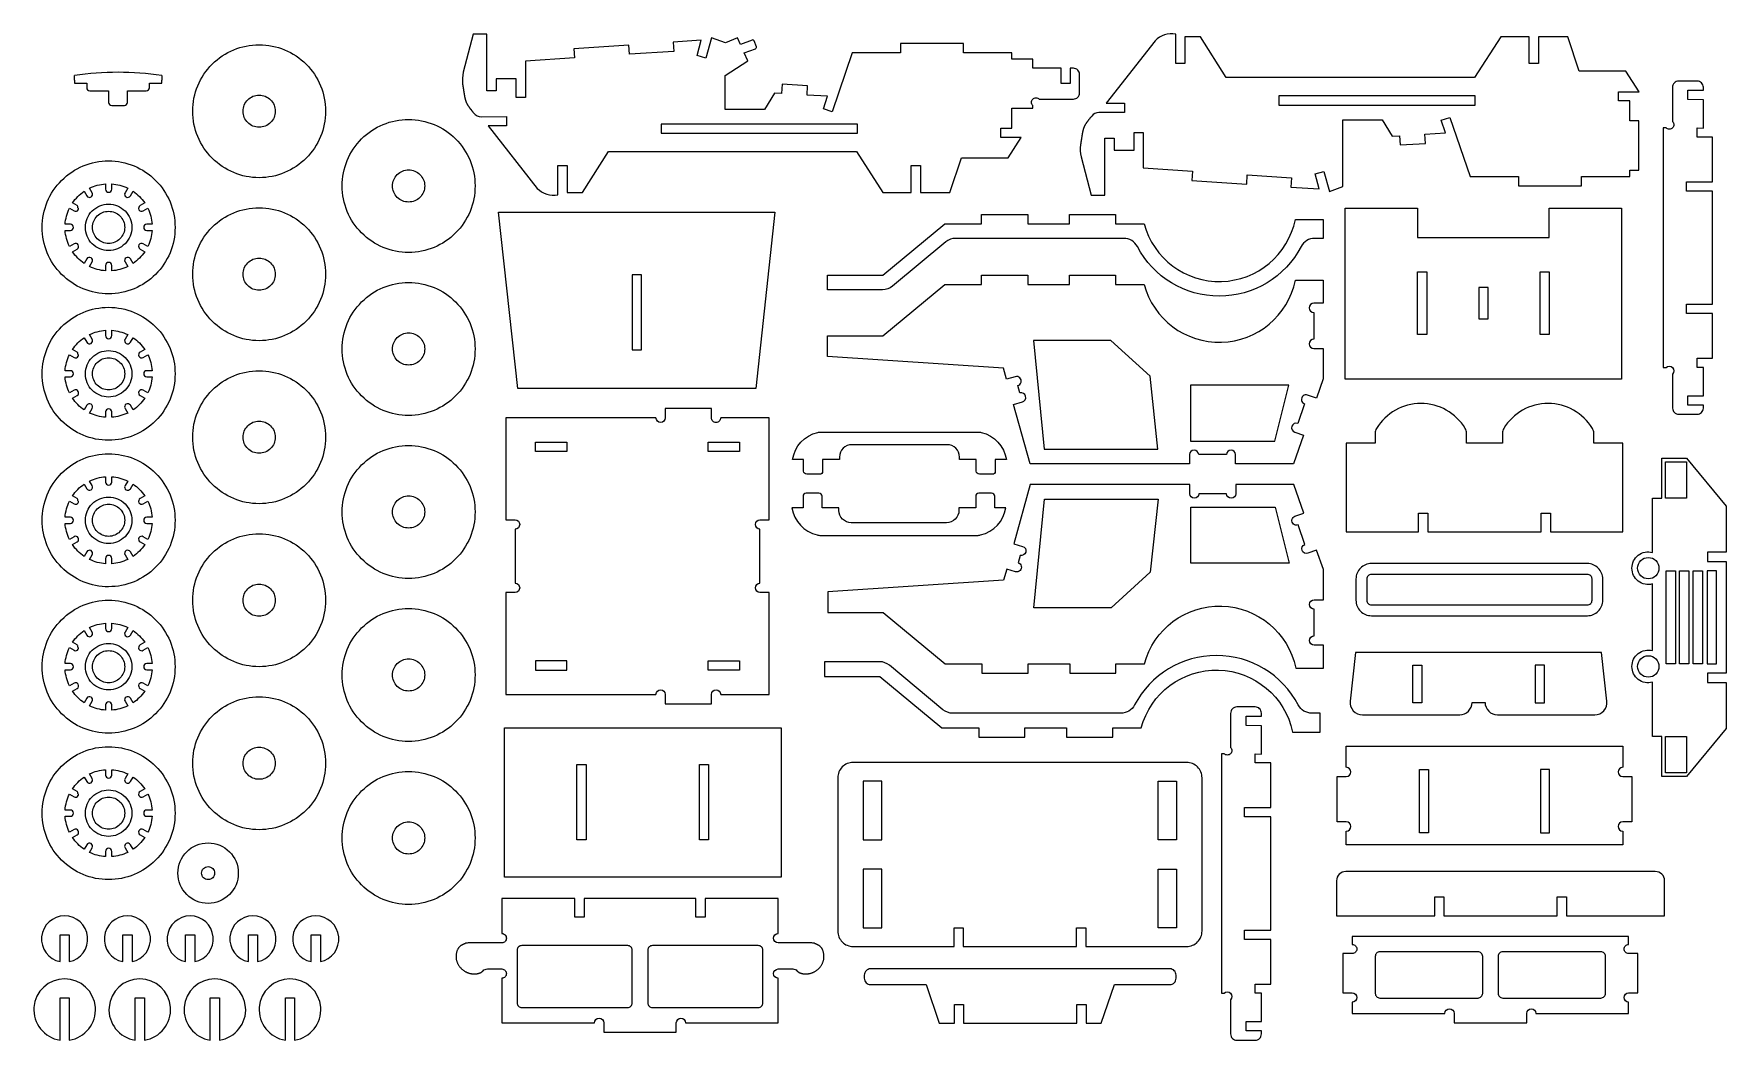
# Model space of a CAD drawing. Header units: millimetres. Extents: x 32 to 783, y 24 to 470.
import ezdxf

# ---------------------------------------------------------------- set-up
doc = ezdxf.new("R2010")
doc.units = ezdxf.units.MM
for name, color, linetype, true_color in [('external cut', 1, 'CONTINUOUS', 0xff0000), ('holes', 5, 'CONTINUOUS', 0x0000ff), ('pocket 1mm', 3, 'CONTINUOUS', 0x00ff00)]:
    doc.layers.add(name, color=color, linetype=linetype, true_color=true_color)

msp = doc.modelspace()

# ---------------------------------------------------------------- linework, layer by layer
at = {"layer": 'external cut'}
for p, q in [((50.4, 449.82), (50.4, 451.82)), ((89.13, 451.82), (89.13, 449.82)), ((50.4, 449.82), (50.4, 448.54)), ((50.4, 448.54), (55.87, 448.54)), ((55.87, 448.54), (55.87, 446.46)), ((57.23, 445.09), (65.58, 445.09)), ((65.58, 445.09), (65.58, 439.97)), ((73.95, 439.97), (73.95, 445.09)), ((73.95, 445.09), (82.3, 445.09)), ((83.67, 446.46), (83.67, 448.54)), ((83.67, 448.54), (89.13, 448.54)), ((89.13, 448.54), (89.13, 449.82)), ((66.95, 438.6), (72.59, 438.6))]:
    msp.add_line(p, q, dxfattribs=at)
for points in [[(161.78, 436.05, -0.414214), (132.32, 406.59, -0.414214), (102.86, 436.05, -0.414214), (132.32, 465.51, -0.414214), (161.78, 436.05)], [(255.6, 401.86, 0.25005), (264.74, 398.93), (264.74, 411.97), (268.84, 411.97), (268.84, 400.04), (275.67, 400.04), (287.16, 418.12), (397.18, 418.12), (408.87, 400.04), (421.4, 400.04), (421.4, 411.97), (425.5, 411.97), (425.5, 400.04), (438.51, 400.04), (443.62, 415.37), (464.33, 415.37), (470.14, 424.4), (461.07, 424.4), (461.07, 428.5), (466, 428.5), (466, 437.32), (475.26, 437.32), (475.26, 438.52, -0.414214), (475.26, 441.42, -0.414214), (478.16, 441.42), (493.28, 441.42, 0.414214), (496.01, 444.15), (496.01, 452.34, 0.414214), (493.28, 455.08), (491.91, 455.08), (491.91, 448.25), (487.81, 448.25), (487.81, 455.08), (475.26, 455.08), (475.26, 459.17), (466, 459.17), (466, 461.94), (444.58, 461.94), (444.58, 466.04), (416.7, 466.04), (416.7, 461.94), (395.23, 461.94), (386.31, 435.76), (382.44, 437.08), (384.33, 442.65), (375.21, 443.21), (375.46, 447.3), (364.18, 447.99), (363.93, 443.9), (360.71, 444.1), (356.32, 436.86), (338.88, 436.86), (338.88, 451.92), (348.95, 458.32), (347.37, 461.88), (352.34, 463.72, 0.414214), (352.74, 464.59), (351.79, 467.16, 0.414214), (350.92, 467.56), (345.7, 465.64), (344.42, 468.53), (338.99, 466.34), (332.9, 468.57), (330.4, 459.59), (326.45, 460.69), (328.34, 467.48), (315.83, 466.65), (316.1, 462.56), (296.46, 461.26), (296.19, 465.35), (271.89, 463.73), (272.16, 459.64), (250.36, 458.19), (250.36, 442.12), (246.26, 442.12), (246.26, 450.32), (237.39, 450.32), (237.39, 445), (233.29, 445), (233.29, 470.25), (227.2, 470.25), (222.83, 453.32, 0.099481), (222.54, 447.94), (222.57, 447.75), (222.57, 447.73), (222.58, 447.69), (222.58, 447.66), (222.59, 447.62), (222.59, 447.58), (222.6, 447.54), (222.61, 447.49), (222.61, 447.44), (222.62, 447.39), (222.63, 447.33), (222.64, 447.27), (222.65, 447.2), (222.66, 447.13), (222.67, 447.06), (222.68, 446.98), (222.69, 446.89), (222.71, 446.8), (222.72, 446.71), (222.74, 446.61), (222.75, 446.5), (222.77, 446.4), (222.78, 446.28), (222.8, 446.16), (222.82, 446.04), (222.84, 445.91), (222.86, 445.78), (222.88, 445.65), (222.9, 445.51), (222.92, 445.36), (222.95, 445.22), (222.97, 445.07), (222.99, 444.92), (223.02, 444.77), (223.04, 444.61), (223.07, 444.45), (223.09, 444.29), (223.12, 444.13), (223.15, 443.97), (223.17, 443.8), (223.2, 443.64), (223.23, 443.47), (223.26, 443.31), (223.29, 443.14), (223.32, 442.97), (223.35, 442.8), (223.38, 442.64), (223.41, 442.47), (223.44, 442.3), (223.48, 442.14), (223.51, 441.98), (223.55, 441.81), (223.59, 441.65), (223.62, 441.49), (223.66, 441.34), (223.71, 441.18), (223.75, 441.03), (223.79, 440.88), (223.84, 440.74), (223.88, 440.6), (223.93, 440.46), (223.98, 440.32), (224.03, 440.19), (224.09, 440.06), (224.14, 439.93), (224.2, 439.81), (224.26, 439.68), (224.32, 439.56), (224.38, 439.44), (224.45, 439.32), (224.51, 439.2), (224.58, 439.08), (224.66, 438.96), (224.73, 438.84), (224.81, 438.72), (224.89, 438.6), (224.97, 438.48), (225.06, 438.35), (225.15, 438.23), (225.24, 438.1), (225.33, 437.97), (225.43, 437.83), (225.53, 437.7), (225.63, 437.56), (225.73, 437.43), (225.83, 437.29), (225.93, 437.16), (226.04, 437.02), (226.14, 436.89), (226.24, 436.76), (226.34, 436.63), (226.44, 436.51), (226.53, 436.39), (226.62, 436.27), (226.71, 436.16), (226.8, 436.05), (226.88, 435.95), (226.95, 435.85), (227.02, 435.76), (227.09, 435.68), (227.5, 435.17, 0.228903), (230.71, 433.62), (242.04, 433.63), (242.04, 429.54), (233.9, 429.54), (255.6, 401.86)], [(507.2, 398.84), (507.2, 424.09), (511.3, 424.09), (511.3, 418.77), (520.18, 418.77), (520.18, 426.54), (524.28, 426.54), (524.27, 410.9), (546.08, 409.45), (545.8, 405.36), (570.1, 403.74), (570.37, 407.83), (590.01, 406.52), (589.74, 402.44), (602.26, 401.6), (600.41, 408.23), (604.36, 409.33), (606.81, 400.52), (612.79, 402.71), (612.79, 432.22), (630.23, 432.22), (634.62, 424.99), (637.85, 425.18), (638.1, 421.09), (649.37, 421.79), (649.12, 425.88), (658.24, 426.44), (656.35, 432.01), (660.23, 433.33), (669.15, 407.15), (690.61, 407.15), (690.61, 403.05), (718.49, 403.05), (718.49, 407.15), (739.91, 407.15), (739.91, 409.91), (744.01, 409.91), (744.01, 431.77), (739.91, 431.77), (739.91, 440.59), (734.98, 440.59), (734.98, 444.69), (744.05, 444.69), (738.24, 453.72), (717.53, 453.72), (712.42, 469.05), (699.41, 469.05), (699.41, 457.12), (695.31, 457.12), (695.31, 469.05), (682.79, 469.05), (671.09, 450.97), (561.07, 450.97), (549.59, 469.05), (542.75, 469.05), (542.75, 457.12), (538.65, 457.12), (538.65, 470.15, 0.25005), (529.51, 467.23), (507.82, 439.55), (515.95, 439.55), (515.95, 435.46), (504.62, 435.47, 0.228903), (501.41, 433.92), (501, 433.4), (500.93, 433.32), (500.86, 433.23), (500.79, 433.14), (500.71, 433.04), (500.62, 432.93), (500.54, 432.82), (500.44, 432.7), (500.35, 432.58), (500.25, 432.46), (500.15, 432.33), (500.05, 432.2), (499.95, 432.07), (499.85, 431.93), (499.74, 431.8), (499.64, 431.66), (499.54, 431.53), (499.44, 431.39), (499.34, 431.26), (499.24, 431.12), (499.15, 430.99), (499.06, 430.86), (498.97, 430.74), (498.88, 430.61), (498.8, 430.49), (498.72, 430.37), (498.64, 430.25), (498.57, 430.13), (498.5, 430.01), (498.43, 429.89), (498.36, 429.77), (498.29, 429.65), (498.23, 429.53), (498.17, 429.4), (498.11, 429.28), (498.05, 429.15), (498, 429.03), (497.94, 428.9), (497.89, 428.76), (497.84, 428.63), (497.79, 428.49), (497.75, 428.35), (497.7, 428.2), (497.66, 428.05), (497.62, 427.9), (497.58, 427.75), (497.54, 427.59), (497.5, 427.43), (497.46, 427.27), (497.43, 427.11), (497.39, 426.95), (497.36, 426.78), (497.32, 426.62), (497.29, 426.45), (497.26, 426.28), (497.23, 426.12), (497.2, 425.95), (497.17, 425.78), (497.14, 425.62), (497.11, 425.45), (497.09, 425.28), (497.06, 425.12), (497.03, 424.96), (497.01, 424.8), (496.98, 424.64), (496.95, 424.48), (496.93, 424.32), (496.91, 424.17), (496.88, 424.02), (496.86, 423.87), (496.84, 423.72), (496.81, 423.58), (496.79, 423.44), (496.77, 423.31), (496.75, 423.18), (496.73, 423.05), (496.71, 422.93), (496.7, 422.81), (496.68, 422.69), (496.66, 422.58), (496.65, 422.48), (496.63, 422.38), (496.62, 422.29), (496.61, 422.2), (496.59, 422.11), (496.58, 422.03), (496.57, 421.96), (496.56, 421.89), (496.55, 421.82), (496.54, 421.76), (496.53, 421.7), (496.53, 421.65), (496.52, 421.6), (496.51, 421.55), (496.5, 421.51), (496.5, 421.46), (496.49, 421.43), (496.49, 421.39), (496.48, 421.36), (496.48, 421.33), (496.45, 421.14, 0.099481), (496.74, 415.77), (501.11, 398.84), (507.2, 398.84)], [(761.62, 301.74), (769.82, 301.74, 0.414214), (772.55, 304.47), (772.55, 305.83), (765.72, 305.83), (765.72, 309.93), (772.55, 309.93), (772.55, 322.48), (769.82, 322.48), (769.82, 326.58), (776.65, 326.58), (776.65, 346.37), (765.04, 346.37), (765.04, 350.47), (776.65, 350.47), (776.65, 400.67), (765.04, 400.67), (765.04, 404.77), (776.65, 404.77), (776.65, 424.55), (769.82, 424.55), (769.82, 428.65), (772.55, 428.52), (772.55, 441.07), (765.72, 441.2), (765.72, 445.3), (772.55, 445.3), (772.55, 446.67, 0.414214), (769.82, 449.4), (761.62, 449.4, 0.414214), (758.89, 446.54), (758.89, 431.42, -0.414214), (758.89, 428.65, -0.414214), (755.99, 428.65), (754.79, 428.65), (754.79, 322.48), (755.99, 322.48, -1), (758.89, 319.59), (758.89, 304.47, 0.414214), (761.62, 301.74)], [(228.04, 402.92, -0.414214), (198.58, 373.46, -0.414214), (169.11, 402.92, -0.414214), (198.58, 432.39, -0.414214), (228.04, 402.92)], [(95.05, 384.58, -0.414214), (65.59, 355.12, -0.414214), (36.12, 384.58, -0.414214), (65.59, 414.04, -0.414214), (95.05, 384.58)], [(161.78, 363.82, -0.414214), (132.32, 334.36, -0.414214), (102.86, 363.82, -0.414214), (132.32, 393.28, -0.414214), (161.78, 363.82)], [(384.27, 356.88), (384.27, 363.36), (408.81, 363.36), (436.26, 386.18), (452.59, 386.18), (452.59, 390.28), (473.08, 390.28), (473.08, 386.18), (491.52, 386.18), (491.52, 390.28), (512.01, 390.28), (512.01, 386.18), (524.62, 386.18, 0.790358), (591.71, 388.03), (604, 388.03), (604, 379.69), (600.28, 379.69, 0.278811), (594.23, 376.03, -0.604622), (521.66, 376.03, 0.278811), (515.61, 379.69), (441.08, 379.69, 0.175112), (436.71, 378.11), (413.05, 358.45, -0.175112), (408.69, 356.88), (384.27, 356.88)], [(228.04, 330.69, -0.414214), (198.58, 301.23, -0.414214), (169.11, 330.69, -0.414214), (198.58, 360.15, -0.414214), (228.04, 330.69)], [(384.27, 327.32), (384.27, 336.45), (408.81, 336.45), (436.26, 359.27), (452.59, 359.27), (452.59, 363.36), (473.08, 363.36), (473.08, 359.27), (491.52, 359.27), (491.52, 363.36), (512.01, 363.36), (512.01, 359.27), (524.62, 359.27, 0.790358), (591.71, 361.12), (604, 361.12), (604, 350.95), (599.9, 350.95, 1), (599.9, 346.85), (599.9, 334.99, 1), (599.9, 330.89), (604, 330.89), (604, 317.47), (601, 308.88), (597.13, 310.23, 1), (595.78, 306.36), (592.75, 297.69, 1), (591.39, 293.82), (595.26, 292.47), (590.83, 279.77), (565.2, 279.77), (565.2, 283.86, 1), (561.1, 283.86), (548.82, 283.86, 1), (544.72, 283.86), (544.72, 279.77), (474.05, 279.77), (466.71, 306.13), (470.65, 307.23, 1), (469.55, 311.18), (468.64, 314.46, 1), (467.54, 318.41), (463.59, 317.31), (462.25, 322.13), (384.27, 327.32)], [(95.05, 319.68, -0.414214), (65.59, 290.22, -0.414214), (36.12, 319.68, -0.414214), (65.59, 349.15, -0.414214), (95.05, 319.68)], [(161.78, 291.59, -0.414214), (132.32, 262.13, -0.414214), (102.86, 291.59, -0.414214), (132.32, 321.05, -0.414214), (161.78, 291.59)], [(241.67, 177.61), (308.24, 177.61, -1), (312.34, 177.61), (312.34, 173.51), (332.82, 173.51), (332.82, 177.61, -1), (336.92, 177.61), (358.45, 177.61), (358.45, 222.8), (354.35, 222.8, -1), (354.35, 226.9), (354.35, 250.88, -1), (354.35, 254.98), (358.45, 254.98), (358.45, 300.17), (336.92, 300.17, -0.414214), (334.87, 298.12, -0.414214), (332.82, 300.17), (332.82, 304.27), (312.34, 304.27), (312.34, 300.17, -1), (308.24, 300.17), (241.67, 300.17), (241.67, 254.98), (245.77, 254.98, -1), (245.77, 250.88), (245.77, 226.9, -1), (245.77, 222.8), (241.67, 222.8), (241.67, 177.61)], [(736.8, 249.63), (736.8, 288.88), (723.96, 288.88), (723.96, 293.35, 0.137155), (723.36, 295.47, 0.563027), (684.07, 295.47, 0.137155), (683.47, 293.35), (683.47, 288.88), (667.57, 288.88), (667.57, 293.35, 0.137155), (666.97, 295.47, 0.563027), (627.68, 295.47, 0.137155), (627.09, 293.35), (627.09, 288.88), (614.24, 288.88), (614.24, 249.63), (646.32, 249.63), (646.32, 257.97), (650.42, 257.97), (650.42, 249.63), (700.62, 249.63), (700.62, 257.97), (704.72, 257.97), (704.72, 249.63), (736.8, 249.63)], [(457.29, 275.18), (451.59, 275.18, -0.414214), (450.23, 276.54), (450.23, 281.67), (442.79, 281.67), (442.79, 282.8, 0.414214), (437.32, 288.27), (395.03, 288.27, 0.414214), (389.57, 282.8), (389.57, 281.67), (382.13, 281.67), (382.13, 276.54, -0.414214), (380.76, 275.18), (375.06, 275.18, -0.414214), (373.7, 276.54), (373.7, 281.67), (368.78, 281.67, -0.304566), (379.93, 293.7, -0.058108), (381.5, 293.88), (450.85, 293.88, -0.058108), (452.43, 293.7, -0.304566), (463.58, 281.67), (458.66, 281.67), (458.66, 276.54, -0.414214), (457.29, 275.18)], [(228.04, 258.46, -0.414214), (198.58, 229, -0.414214), (169.11, 258.46, -0.414214), (198.58, 287.92, -0.414214), (228.04, 258.46)], [(95.05, 254.79, -0.414214), (65.59, 225.32, -0.414214), (36.12, 254.79, -0.414214), (65.59, 284.25, -0.414214), (95.05, 254.79)], [(782.65, 162.51), (765.08, 141.2), (754.07, 141.2), (754.07, 158.98), (749.97, 158.98), (749.97, 182.99, -0.491191), (740.9, 189.99, -0.491191), (749.97, 197), (749.97, 226.54, -0.491191), (740.9, 233.55, -0.491191), (749.97, 240.55), (749.97, 264.56), (754.07, 264.56), (754.07, 282.34), (765.08, 282.34), (782.65, 261.03), (782.65, 240.63), (774.31, 240.63), (774.31, 236.53), (782.65, 236.53), (782.65, 187.01), (774.31, 187.01), (774.31, 182.91), (782.65, 182.91), (782.65, 162.51)], [(384.38, 223.09), (384.38, 213.96), (408.92, 213.96), (436.37, 191.15), (452.7, 191.15), (452.7, 187.05), (473.19, 187.05), (473.19, 191.15), (491.63, 191.15), (491.63, 187.05), (512.12, 187.05), (512.12, 191.15), (524.73, 191.15, -0.790358), (591.82, 189.29), (604.11, 189.29), (604.11, 199.46), (600.01, 199.46, -1), (600.01, 203.56), (600.01, 215.42, -1), (600.01, 219.52), (604.11, 219.52), (604.11, 232.94), (601.11, 241.53), (597.24, 240.18, -1), (595.89, 244.05), (592.86, 252.72, -1), (591.51, 256.59), (595.37, 257.95), (590.94, 270.65), (565.31, 270.65), (565.31, 266.55, -1), (561.21, 266.55), (548.93, 266.55, -1), (544.83, 266.55), (544.83, 270.65), (474.16, 270.65), (466.82, 244.28), (470.76, 243.18, -1), (469.66, 239.23), (468.75, 235.95, -1), (467.65, 232), (463.7, 233.1), (462.36, 228.28), (384.38, 223.09)], [(457.03, 266.79), (451.33, 266.79, 0.414214), (449.97, 265.43), (449.97, 260.3), (442.53, 260.3), (442.53, 259.17, -0.414214), (437.06, 253.7), (394.78, 253.7, -0.414214), (389.31, 259.17), (389.31, 260.3), (381.87, 260.3), (381.87, 265.43, 0.414214), (380.5, 266.79), (374.8, 266.79, 0.414214), (373.44, 265.43), (373.44, 260.3), (368.52, 260.3, 0.304566), (379.67, 248.27, 0.058108), (381.24, 248.08), (450.6, 248.08, 0.058108), (452.17, 248.27, 0.304566), (463.32, 260.3), (458.4, 260.3), (458.4, 265.43, 0.414214), (457.03, 266.79)], [(161.78, 219.36, -0.414214), (132.32, 189.89, -0.414214), (102.86, 219.36, -0.414214), (132.32, 248.82, -0.414214), (161.78, 219.36)], [(625.39, 212.48), (721.14, 212.48, 0.414214), (727.97, 219.31), (727.97, 228.76, 0.414214), (721.14, 235.59), (625.39, 235.59, 0.414214), (618.56, 228.76), (618.56, 219.31, 0.414214), (625.39, 212.48)], [(95.05, 189.89, -0.414214), (65.59, 160.43, -0.414214), (36.12, 189.89, -0.414214), (65.59, 219.35, -0.414214), (95.05, 189.89)], [(228.04, 186.23, -0.414214), (198.58, 156.77, -0.414214), (169.11, 186.23, -0.414214), (198.58, 215.69, -0.414214), (228.04, 186.23)], [(670, 174.06), (675.78, 174.06, 0.414214), (681.24, 168.59), (724.38, 168.59, 0.446654), (729.82, 174.65), (727.44, 196.24), (618.34, 196.24), (615.96, 174.65, 0.446654), (621.39, 168.59), (664.54, 168.59, 0.414214), (670, 174.06)], [(382.99, 192.08), (382.99, 185.59), (407.53, 185.59), (434.98, 162.78), (451.31, 162.78), (451.31, 158.68), (471.8, 158.68), (471.8, 162.78), (490.24, 162.78), (490.24, 158.68), (510.73, 158.68), (510.73, 162.78), (523.34, 162.78, -0.790358), (590.43, 160.92), (602.72, 160.92), (602.72, 169.27), (599, 169.27, -0.278811), (592.95, 172.92, 0.604622), (520.38, 172.92, -0.278811), (514.33, 169.27), (439.8, 169.27, -0.175112), (435.43, 170.84), (411.77, 190.5, 0.175112), (407.41, 192.08), (382.99, 192.08)], [(161.78, 147.12, -0.414214), (132.32, 117.66, -0.414214), (102.86, 147.12, -0.414214), (132.32, 176.58, -0.414214), (161.78, 147.12)], [(565.71, 24.41), (573.91, 24.41, 0.414214), (576.64, 27.14), (576.64, 28.51), (569.81, 28.51), (569.81, 32.61), (576.64, 32.61), (576.64, 45.16), (573.91, 45.16), (573.91, 49.25), (580.74, 49.25), (580.74, 69.04), (569.13, 69.04), (569.13, 73.14), (580.74, 73.14), (580.74, 123.34), (569.13, 123.34), (569.13, 127.44), (580.74, 127.44), (580.74, 147.23), (573.91, 147.23), (573.91, 151.33), (576.64, 151.2), (576.64, 163.75), (569.81, 163.88), (569.81, 167.97), (576.64, 167.97), (576.64, 169.34, 0.414214), (573.91, 172.07), (565.71, 172.07, 0.414214), (562.98, 169.21), (562.98, 154.1, -0.414214), (562.98, 151.33, -0.414214), (560.08, 151.33), (558.88, 151.33), (558.88, 45.16), (560.08, 45.16, -1), (562.98, 42.26), (562.98, 27.14, 0.414214), (565.71, 24.41)], [(95.05, 124.99, -0.414214), (65.59, 95.53, -0.414214), (36.12, 124.99, -0.414214), (65.59, 154.45, -0.414214), (95.05, 124.99)], [(614.24, 110.97), (614.24, 117.05, 1), (614.24, 121.15), (610.14, 121.15), (610.14, 141.2), (614.24, 141.2, 1), (614.24, 145.3), (614.24, 154.62), (736.8, 154.62), (736.8, 145.3, 1), (736.8, 141.2), (740.9, 141.2), (740.9, 121.15), (736.8, 121.15, 1), (736.8, 117.05), (736.8, 110.97), (614.24, 110.97)], [(228.04, 114, -0.414214), (198.58, 84.53, -0.414214), (169.11, 114, -0.414214), (198.58, 143.46, -0.414214), (228.04, 114)], [(550.31, 72.74), (550.31, 140.64, 0.414214), (543.48, 147.47), (395.65, 147.47, 0.414214), (388.82, 140.64), (388.82, 72.74, 0.414214), (395.65, 65.9), (440.37, 65.9), (440.37, 74.24), (444.47, 74.24), (444.47, 65.9), (494.67, 65.9), (494.67, 74.24), (498.77, 74.24), (498.77, 65.9), (543.48, 65.9, 0.414214), (550.31, 72.74)], [(123.09, 98.42, -0.414214), (109.69, 85.02, -0.414214), (96.29, 98.42, -0.414214), (109.69, 111.83, -0.414214), (123.09, 98.42)], [(755.35, 79.53), (755.35, 95.04, 0.414214), (751.25, 99.14), (614.04, 99.14, 0.414214), (609.95, 95.04), (609.95, 79.53), (653.45, 79.53), (653.45, 87.86), (657.55, 87.86), (657.55, 79.53), (707.75, 79.53), (707.75, 87.86), (711.85, 87.86), (711.85, 79.53), (755.35, 79.53)], [(239.88, 32.05), (280.97, 32.05, -1), (285.07, 32.05), (285.07, 27.96), (317.26, 27.96), (317.26, 32.05, -1), (321.35, 32.05), (362.44, 32.05), (362.44, 51.84, -1), (362.44, 55.94), (368.85, 55.94, -0.19413), (370.74, 55.17), (370.8, 55.11), (370.81, 55.1), (370.82, 55.09), (370.83, 55.08), (370.85, 55.07), (370.86, 55.06), (370.87, 55.05), (370.89, 55.03), (370.91, 55.02), (370.93, 55), (370.94, 54.98), (370.97, 54.96), (370.99, 54.94), (371.01, 54.92), (371.04, 54.9), (371.07, 54.88), (371.1, 54.85), (371.13, 54.82), (371.16, 54.8), (371.19, 54.77), (371.23, 54.74), (371.27, 54.7), (371.31, 54.67), (371.36, 54.63), (371.4, 54.6), (371.45, 54.56), (371.51, 54.52), (371.56, 54.49), (371.62, 54.45), (371.69, 54.41), (371.76, 54.37), (371.83, 54.33), (371.9, 54.29), (371.99, 54.25), (372.07, 54.22), (372.16, 54.18), (372.26, 54.14), (372.36, 54.1), (372.46, 54.07), (372.58, 54.03), (372.69, 54), (372.82, 53.97), (372.95, 53.93), (373.08, 53.91), (373.22, 53.88), (373.37, 53.85), (373.52, 53.83), (373.67, 53.81), (373.83, 53.79), (373.99, 53.78), (374.16, 53.77), (374.33, 53.76), (374.5, 53.75), (374.68, 53.75), (374.87, 53.76), (375.05, 53.77), (375.24, 53.78), (375.43, 53.79), (375.63, 53.82), (375.83, 53.84), (376.03, 53.88), (376.23, 53.91), (376.43, 53.96), (376.64, 54.01), (376.85, 54.06), (377.06, 54.12), (377.26, 54.19), (377.47, 54.26), (377.68, 54.34), (377.89, 54.43), (378.1, 54.52), (378.31, 54.62), (378.52, 54.73), (378.73, 54.84), (378.93, 54.97), (379.14, 55.1), (379.34, 55.23), (379.54, 55.38), (379.73, 55.53), (379.93, 55.69), (380.12, 55.86), (380.3, 56.04), (380.49, 56.22), (380.67, 56.41), (380.84, 56.61), (381.01, 56.81), (381.17, 57.03), (381.33, 57.24), (381.48, 57.46), (381.62, 57.69), (381.76, 57.92), (381.89, 58.16), (382.01, 58.4), (382.12, 58.64), (382.22, 58.89), (382.32, 59.14), (382.4, 59.39), (382.48, 59.65), (382.54, 59.9), (382.6, 60.16), (382.64, 60.42), (382.68, 60.68), (382.7, 60.94), (382.71, 61.2), (382.72, 61.46), (382.71, 61.71), (382.7, 61.97), (382.67, 62.22), (382.64, 62.47), (382.61, 62.71), (382.56, 62.95), (382.51, 63.19), (382.45, 63.42), (382.39, 63.64), (382.32, 63.86), (382.24, 64.07), (382.16, 64.27), (382.08, 64.46), (381.99, 64.65), (381.9, 64.82), (381.8, 64.98), (381.7, 65.14), (381.6, 65.28), (381.5, 65.42), (381.39, 65.55), (381.29, 65.67), (381.18, 65.78), (381.07, 65.88), (380.96, 65.98), (380.86, 66.07), (380.75, 66.15), (380.64, 66.23), (380.54, 66.3), (380.43, 66.36), (380.33, 66.43), (380.23, 66.48), (380.14, 66.54), (380.04, 66.58), (379.95, 66.63), (379.87, 66.67), (379.79, 66.71), (379.71, 66.75), (379.64, 66.79), (379.57, 66.82), (379.5, 66.85), (379.44, 66.88), (379.39, 66.91), (379.33, 66.93), (379.28, 66.95), (379.24, 66.98), (379.19, 67), (379.15, 67.01), (379.11, 67.03), (379.08, 67.05), (379.04, 67.06), (379.01, 67.07), (378.99, 67.08), (378.96, 67.09), (378.94, 67.1), (378.92, 67.11), (378.79, 67.16, 0.096499), (376.84, 67.54), (362.44, 67.54, -1), (362.44, 71.64), (362.44, 87.2), (330.02, 87.2), (330.02, 78.86), (325.92, 78.86), (325.92, 87.2), (276.4, 87.2), (276.4, 78.86), (272.31, 78.86), (272.31, 87.2), (239.88, 87.2), (239.88, 71.64, -0.414214), (241.93, 69.59, -0.414214), (239.88, 67.54), (225.49, 67.54, 0.096499), (223.54, 67.16), (223.41, 67.11), (223.39, 67.1), (223.37, 67.09), (223.34, 67.08), (223.31, 67.07), (223.28, 67.06), (223.25, 67.05), (223.22, 67.03), (223.18, 67.01), (223.14, 67), (223.09, 66.98), (223.05, 66.95), (223, 66.93), (222.94, 66.91), (222.88, 66.88), (222.82, 66.85), (222.76, 66.82), (222.69, 66.79), (222.62, 66.75), (222.54, 66.71), (222.46, 66.67), (222.37, 66.63), (222.28, 66.58), (222.19, 66.54), (222.1, 66.48), (222, 66.43), (221.89, 66.36), (221.79, 66.3), (221.69, 66.23), (221.58, 66.15), (221.47, 66.07), (221.36, 65.98), (221.26, 65.88), (221.15, 65.78), (221.04, 65.67), (220.93, 65.55), (220.83, 65.42), (220.73, 65.28), (220.63, 65.14), (220.53, 64.98), (220.43, 64.82), (220.34, 64.65), (220.25, 64.46), (220.17, 64.27), (220.09, 64.07), (220.01, 63.86), (219.94, 63.64), (219.88, 63.42), (219.82, 63.19), (219.77, 62.95), (219.72, 62.71), (219.68, 62.47), (219.65, 62.22), (219.63, 61.97), (219.62, 61.71), (219.61, 61.46), (219.62, 61.2), (219.63, 60.94), (219.65, 60.68), (219.69, 60.42), (219.73, 60.16), (219.78, 59.9), (219.85, 59.65), (219.93, 59.39), (220.01, 59.14), (220.11, 58.89), (220.21, 58.64), (220.32, 58.4), (220.44, 58.16), (220.57, 57.92), (220.71, 57.69), (220.85, 57.46), (221, 57.24), (221.16, 57.03), (221.32, 56.81), (221.49, 56.61), (221.66, 56.41), (221.84, 56.22), (222.02, 56.04), (222.21, 55.86), (222.4, 55.69), (222.59, 55.53), (222.79, 55.38), (222.99, 55.23), (223.19, 55.1), (223.39, 54.97), (223.6, 54.84), (223.81, 54.73), (224.02, 54.62), (224.22, 54.52), (224.43, 54.43), (224.64, 54.34), (224.85, 54.26), (225.06, 54.19), (225.27, 54.12), (225.48, 54.06), (225.69, 54.01), (225.9, 53.96), (226.1, 53.91), (226.3, 53.88), (226.5, 53.84), (226.7, 53.82), (226.9, 53.79), (227.09, 53.78), (227.28, 53.77), (227.46, 53.76), (227.64, 53.75), (227.82, 53.75), (228, 53.76), (228.17, 53.77), (228.34, 53.78), (228.5, 53.79), (228.66, 53.81), (228.81, 53.83), (228.96, 53.85), (229.11, 53.88), (229.25, 53.91), (229.38, 53.93), (229.51, 53.97), (229.63, 54), (229.75, 54.03), (229.86, 54.07), (229.97, 54.1), (230.07, 54.14), (230.17, 54.18), (230.26, 54.22), (230.34, 54.25), (230.42, 54.29), (230.5, 54.33), (230.57, 54.37), (230.64, 54.41), (230.7, 54.45), (230.76, 54.49), (230.82, 54.52), (230.87, 54.56), (230.92, 54.6), (230.97, 54.63), (231.02, 54.67), (231.06, 54.7), (231.1, 54.74), (231.13, 54.77), (231.17, 54.8), (231.2, 54.82), (231.23, 54.85), (231.26, 54.88), (231.29, 54.9), (231.32, 54.92), (231.34, 54.94), (231.36, 54.96), (231.38, 54.98), (231.4, 55), (231.42, 55.02), (231.44, 55.03), (231.45, 55.05), (231.47, 55.06), (231.48, 55.07), (231.49, 55.08), (231.5, 55.09), (231.51, 55.1), (231.52, 55.11), (231.58, 55.17, -0.19413), (233.48, 55.94), (239.88, 55.94, -0.414214), (241.93, 53.89, -0.414214), (239.88, 51.84), (239.88, 32.05)], [(44.04, 59.2), (44.04, 71.1), (48.14, 71.1), (48.14, 59.2, 0.904015), (46.09, 79.47, 0.904015), (44.04, 59.2)], [(71.87, 59.2), (71.87, 71.1), (75.97, 71.1), (75.97, 59.2, 0.904015), (73.92, 79.47, 0.904015), (71.87, 59.2)], [(99.7, 59.2), (99.7, 71.1), (103.8, 71.1), (103.8, 59.2, 0.904015), (101.75, 79.47, 0.904015), (99.7, 59.2)], [(127.53, 59.2), (127.53, 71.1), (131.63, 71.1), (131.63, 59.2, 0.904015), (129.58, 79.47, 0.904015), (127.53, 59.2)], [(155.37, 59.2), (155.37, 71.1), (159.46, 71.1), (159.46, 59.2, 0.904015), (157.41, 79.47, 0.904015), (155.37, 59.2)], [(739.42, 36.25), (739.42, 41.25, -1), (739.42, 45.35), (743.51, 45.35), (743.51, 62.74), (739.42, 62.74, -0.414214), (737.37, 64.79, -0.414214), (739.42, 66.84), (739.42, 70.4), (616.85, 70.4), (616.85, 66.84, -0.414214), (618.9, 64.79, -0.414214), (616.85, 62.74), (612.76, 62.74), (612.76, 45.35), (616.85, 45.35, -1), (616.85, 41.25), (616.85, 36.25), (657.95, 36.25, -1), (662.04, 36.25), (662.04, 32.15), (694.23, 32.15), (694.23, 36.25, -1), (698.32, 36.25), (739.42, 36.25)], [(538.81, 51.8), (538.81, 53.26, 0.414214), (536.08, 55.99), (403.32, 55.99, 0.414214), (400.59, 53.26), (400.59, 51.8, 0.414214), (403.32, 49.07), (427.97, 49.07), (433.8, 31.91), (440.5, 31.91), (440.5, 40.24), (444.6, 40.24), (444.6, 31.91), (494.8, 31.91), (494.8, 40.24), (498.9, 40.24), (498.9, 31.91), (505.6, 31.91), (511.43, 49.07), (536.08, 49.07, 0.414214), (538.81, 51.8)], [(44.06, 24.42), (44.06, 43.21), (48.15, 43.21), (48.15, 24.42, 0.927414), (46.1, 51.58, 0.927414), (44.06, 24.42)], [(77.35, 24.42), (77.35, 43.21), (81.45, 43.21), (81.45, 24.42, 0.927414), (79.4, 51.58, 0.927414), (77.35, 24.42)], [(110.65, 24.42), (110.65, 43.21), (114.75, 43.21), (114.75, 24.42, 0.927414), (112.7, 51.58, 0.927414), (110.65, 24.42)], [(143.94, 24.42), (143.94, 43.21), (148.04, 43.21), (148.04, 24.42, 0.927414), (145.99, 51.58, 0.927414), (143.94, 24.42)]]:
    msp.add_lwpolyline(points, format="xyb", dxfattribs=at)
for points in [[(246.93, 313.11), (238.44, 391.26), (361, 391.26), (352.51, 313.11), (246.93, 313.11)], [(736.33, 393.15), (736.33, 317.28), (613.77, 317.28), (613.77, 393.15), (645.85, 393.15), (645.85, 380.15), (704.25, 380.15), (704.25, 393.15), (736.33, 393.15)], [(363.67, 96.65), (241.11, 96.65), (241.11, 162.84), (363.67, 162.84), (363.67, 96.65)]]:
    msp.add_lwpolyline(points, dxfattribs=at)
for centre, radius, start, end in [((69.77, 323.78), 129.5, 81.40016, 98.59984), ((57.23, 446.46), 1.37, 179.99996, 270.00004), ((82.3, 446.46), 1.37, 269.99996, 0.00004), ((66.95, 439.97), 1.37, 179.99994, 270.00002), ((72.59, 439.97), 1.37, 269.99996, 0.00004)]:
    msp.add_arc(centre, radius, start, end, dxfattribs=at)
at = {"layer": 'holes'}
for points in [[(139.45, 436.05, -0.414214), (132.32, 428.92, -0.414214), (125.19, 436.05, -0.414214), (132.32, 443.18, -0.414214), (139.45, 436.05)], [(205.71, 402.92, -0.414214), (198.58, 395.79, -0.414214), (191.44, 402.92, -0.414214), (198.58, 410.06, -0.414214), (205.71, 402.92)], [(72.72, 384.58, -0.414214), (65.59, 377.45, -0.414214), (58.45, 384.58, -0.414214), (65.59, 391.71, -0.414214), (72.72, 384.58)], [(139.45, 363.82, -0.414214), (132.32, 356.69, -0.414214), (125.19, 363.82, -0.414214), (132.32, 370.95, -0.414214), (139.45, 363.82)], [(205.71, 330.69, -0.414214), (198.58, 323.56, -0.414214), (191.44, 330.69, -0.414214), (198.58, 337.82, -0.414214), (205.71, 330.69)], [(72.72, 319.68, -0.414214), (65.59, 312.55, -0.414214), (58.45, 319.68, -0.414214), (65.59, 326.82, -0.414214), (72.72, 319.68)], [(139.45, 291.59, -0.414214), (132.32, 284.46, -0.414214), (125.19, 291.59, -0.414214), (132.32, 298.72, -0.414214), (139.45, 291.59)], [(205.71, 258.46, -0.414214), (198.58, 251.33, -0.414214), (191.44, 258.46, -0.414214), (198.58, 265.59, -0.414214), (205.71, 258.46)], [(72.72, 254.79, -0.414214), (65.59, 247.66, -0.414214), (58.45, 254.79, -0.414214), (65.59, 261.92, -0.414214), (72.72, 254.79)], [(139.45, 219.36, -0.414214), (132.32, 212.22, -0.414214), (125.19, 219.36, -0.414214), (132.32, 226.49, -0.414214), (139.45, 219.36)], [(625.39, 217.26), (721.14, 217.26, 0.414214), (723.19, 219.31), (723.19, 228.76, 0.414214), (721.14, 230.81), (625.39, 230.81, 0.414214), (623.34, 228.76), (623.34, 219.31, 0.414214), (625.39, 217.26)], [(72.72, 189.89, -0.414214), (65.59, 182.76, -0.414214), (58.45, 189.89, -0.414214), (65.59, 197.02, -0.414214), (72.72, 189.89)], [(205.71, 186.23, -0.414214), (198.58, 179.1, -0.414214), (191.44, 186.23, -0.414214), (198.58, 193.36, -0.414214), (205.71, 186.23)], [(139.45, 147.12, -0.414214), (132.32, 139.99, -0.414214), (125.19, 147.12, -0.414214), (132.32, 154.25, -0.414214), (139.45, 147.12)], [(72.72, 124.99, -0.414214), (65.59, 117.86, -0.414214), (58.45, 124.99, -0.414214), (65.59, 132.12, -0.414214), (72.72, 124.99)], [(205.71, 114, -0.414214), (198.58, 106.86, -0.414214), (191.44, 114, -0.414214), (198.58, 121.13, -0.414214), (205.71, 114)], [(112.59, 98.42, -0.414214), (109.69, 95.53, -0.414214), (106.79, 98.42, -0.414214), (109.69, 101.32, -0.414214), (112.59, 98.42)], [(248.76, 38.88), (295.7, 38.88, 0.414214), (297.75, 40.93), (297.75, 64.26, 0.414214), (295.7, 66.31), (248.76, 66.31, 0.414214), (246.71, 64.26), (246.71, 40.93, 0.414214), (248.76, 38.88)], [(306.63, 38.88), (353.57, 38.88, 0.414214), (355.61, 40.93), (355.61, 64.26, 0.414214), (353.57, 66.31), (306.63, 66.31, 0.414214), (304.58, 64.26), (304.58, 40.93, 0.414214), (306.63, 38.88)], [(674.72, 45.13), (674.72, 61.52, 0.414214), (672.67, 63.57), (629.15, 63.57, 0.414214), (627.1, 61.52), (627.1, 45.13, 0.414214), (629.15, 43.08), (672.67, 43.08, 0.414214), (674.72, 45.13)], [(729.17, 45.13), (729.17, 61.52, 0.414214), (727.12, 63.57), (683.6, 63.57, 0.414214), (681.55, 61.52), (681.55, 45.13, 0.414214), (683.6, 43.08), (727.12, 43.08, 0.414214), (729.17, 45.13)]]:
    msp.add_lwpolyline(points, format="xyb", dxfattribs=at)
for points in [[(584.4, 438.74), (671.42, 438.74), (671.42, 442.83), (584.4, 442.83), (584.4, 438.74)], [(310.48, 426.25), (397.51, 426.25), (397.51, 430.35), (310.48, 430.35), (310.48, 426.25)], [(297.67, 330.23), (301.77, 330.23), (301.77, 363.49), (297.67, 363.49), (297.67, 330.23)], [(649.95, 337.13), (645.85, 337.13), (645.85, 364.93), (649.95, 364.93), (649.95, 337.13)], [(704.25, 337.13), (700.15, 337.13), (700.15, 364.93), (704.25, 364.93), (704.25, 337.13)], [(677.1, 344.11), (677.1, 357.95), (673, 357.95), (673, 344.11), (677.1, 344.11)], [(480.33, 286.25), (530.69, 286.25), (527.26, 318.7), (509.89, 334.43), (475.57, 334.43), (480.33, 286.25)], [(545.2, 314.66), (545.2, 289.84), (582.58, 289.84), (588.85, 314.66), (545.2, 314.66)], [(254.85, 285.32), (254.85, 289.42), (268.74, 289.42), (268.74, 285.32), (254.85, 285.32)], [(331.38, 289.42), (345.27, 289.42), (345.27, 285.32), (331.38, 285.32), (331.38, 289.42)], [(480.44, 264.16), (530.8, 264.16), (527.37, 231.71), (510, 215.98), (475.68, 215.98), (480.44, 264.16)], [(545.31, 235.75), (545.31, 260.57), (582.69, 260.57), (588.96, 235.75), (545.31, 235.75)], [(254.85, 188.36), (268.74, 188.36), (268.74, 192.46), (254.85, 192.46), (254.85, 188.36)], [(331.38, 188.36), (331.38, 192.46), (345.27, 192.46), (345.27, 188.36), (331.38, 188.36)], [(643.69, 173.83), (643.69, 190.6), (647.79, 190.6), (647.79, 173.83), (643.69, 173.83)], [(697.99, 173.83), (702.09, 173.83), (702.09, 190.6), (697.99, 190.6), (697.99, 173.83)], [(277.29, 113.2), (273.19, 113.2), (273.19, 146.54), (277.29, 146.54), (277.29, 113.2)], [(327.49, 113.2), (327.49, 146.54), (331.59, 146.54), (331.59, 113.2), (327.49, 113.2)], [(646.66, 116.2), (646.66, 144.38), (650.76, 144.38), (650.76, 116.2), (646.66, 116.2)], [(700.28, 116.2), (704.38, 116.2), (704.38, 144.38), (700.28, 144.38), (700.28, 116.2)], [(408.29, 113.17), (408.29, 139.13), (400.09, 139.13), (400.09, 113.17), (408.29, 113.17)], [(539.04, 113.17), (530.85, 113.17), (530.85, 139.13), (539.04, 139.13), (539.04, 113.17)], [(408.29, 74.24), (408.29, 100.2), (400.09, 100.2), (400.09, 74.24), (408.29, 74.24)], [(539.04, 74.24), (530.85, 74.24), (530.85, 100.2), (539.04, 100.2), (539.04, 74.24)]]:
    msp.add_lwpolyline(points, dxfattribs=at)
at = {"layer": 'pocket 1mm'}
for points in [[(51.87, 393.29, 0.414214), (51.62, 394.22), (49.58, 395.4, -0.095807), (54.77, 400.59), (55.95, 398.55, 0.414214), (57.81, 398.05, 0.414214), (58.31, 399.91), (57.13, 401.96, -0.095807), (64.22, 403.85), (64.22, 401.5, 0.414214), (65.59, 400.13, 0.414214), (66.95, 401.5), (66.95, 403.85, -0.095807), (74.04, 401.96), (72.86, 399.91, 0.414214), (73.36, 398.05, 0.414214), (75.22, 398.55), (76.4, 400.59, -0.095807), (81.59, 395.4), (79.55, 394.22, 0.414214), (79.05, 392.36, 0.414214), (80.92, 391.86), (82.96, 393.04, -0.095807), (84.86, 385.95), (82.5, 385.95, 0.414214), (81.13, 384.58, 0.414214), (82.5, 383.22), (84.86, 383.22, -0.095807), (82.96, 376.13), (80.92, 377.31, 0.414214), (79.05, 376.81, 0.414214), (79.55, 374.94), (81.59, 373.77, -0.095807), (76.4, 368.58), (75.22, 370.62, 0.414214), (73.36, 371.12, 0.414214), (72.86, 369.25), (74.04, 367.21, -0.095807), (66.95, 365.31), (66.95, 367.67, 0.414214), (65.59, 369.04, 0.414214), (64.22, 367.67), (64.22, 365.31, -0.095807), (57.13, 367.21), (58.31, 369.25, 0.414214), (57.81, 371.12, 0.414214), (55.95, 370.62), (54.77, 368.58, -0.095807), (49.58, 373.77), (51.62, 374.94, 0.414214), (52.12, 376.81, 0.414214), (50.25, 377.31), (48.21, 376.13, -0.095807), (46.31, 383.22), (48.67, 383.22, 0.414214), (50.04, 384.58, 0.414214), (48.67, 385.95), (46.31, 385.95, -0.095807), (48.21, 393.04), (50.25, 391.86, 0.414214), (52.12, 392.36, 0.414214), (51.87, 393.29)], [(75.88, 384.58, -0.414214), (65.59, 374.29, -0.414214), (55.29, 384.58, -0.414214), (65.59, 394.88, -0.414214), (75.88, 384.58)], [(51.87, 328.39, 0.414214), (51.62, 329.32), (49.58, 330.5, -0.095807), (54.77, 335.69), (55.95, 333.65, 0.414214), (57.81, 333.15, 0.414214), (58.31, 335.02), (57.13, 337.06, -0.095807), (64.22, 338.96), (64.22, 336.6, 0.414214), (65.59, 335.23, 0.414214), (66.95, 336.6), (66.95, 338.96, -0.095807), (74.04, 337.06), (72.86, 335.02, 0.414214), (73.36, 333.15, 0.414214), (75.22, 333.65), (76.4, 335.69, -0.095807), (81.59, 330.5), (79.55, 329.32, 0.414214), (79.05, 327.46, 0.414214), (80.92, 326.96), (82.96, 328.14, -0.095807), (84.86, 321.05), (82.5, 321.05, 0.414214), (81.13, 319.68, 0.414214), (82.5, 318.32), (84.86, 318.32, -0.095807), (82.96, 311.23), (80.92, 312.41, 0.414214), (79.05, 311.91, 0.414214), (79.55, 310.05), (81.59, 308.87, -0.095807), (76.4, 303.68), (75.22, 305.72, 0.414214), (73.36, 306.22, 0.414214), (72.86, 304.35), (74.04, 302.31, -0.095807), (66.95, 300.41), (66.95, 302.77, 0.414214), (65.59, 304.14, 0.414214), (64.22, 302.77), (64.22, 300.41, -0.095807), (57.13, 302.31), (58.31, 304.35, 0.414214), (57.81, 306.22, 0.414214), (55.95, 305.72), (54.77, 303.68, -0.095807), (49.58, 308.87), (51.62, 310.05, 0.414214), (52.12, 311.91, 0.414214), (50.25, 312.41), (48.21, 311.23, -0.095807), (46.31, 318.32), (48.67, 318.32, 0.414214), (50.04, 319.68, 0.414214), (48.67, 321.05), (46.31, 321.05, -0.095807), (48.21, 328.14), (50.25, 326.96, 0.414214), (52.12, 327.46, 0.414214), (51.87, 328.39)], [(75.88, 319.68, -0.414214), (65.59, 309.39, -0.414214), (55.29, 319.68, -0.414214), (65.59, 329.98, -0.414214), (75.88, 319.68)], [(51.87, 263.49, 0.414214), (51.62, 264.43), (49.58, 265.6, -0.095807), (54.77, 270.79), (55.95, 268.75, 0.414214), (57.81, 268.25, 0.414214), (58.31, 270.12), (57.13, 272.16, -0.095807), (64.22, 274.06), (64.22, 271.7, 0.414214), (65.59, 270.33, 0.414214), (66.95, 271.7), (66.95, 274.06, -0.095807), (74.04, 272.16), (72.86, 270.12, 0.414214), (73.36, 268.25, 0.414214), (75.22, 268.75), (76.4, 270.79, -0.095807), (81.59, 265.6), (79.55, 264.43, 0.414214), (79.05, 262.56, 0.414214), (80.92, 262.06), (82.96, 263.24, -0.095807), (84.86, 256.15), (82.5, 256.15, 0.414214), (81.13, 254.79, 0.414214), (82.5, 253.42), (84.86, 253.42, -0.095807), (82.96, 246.33), (80.92, 247.51, 0.414214), (79.05, 247.01, 0.414214), (79.55, 245.15), (81.59, 243.97, -0.095807), (76.4, 238.78), (75.22, 240.82, 0.414214), (73.36, 241.32, 0.414214), (72.86, 239.46), (74.04, 237.41, -0.095807), (66.95, 235.52), (66.95, 237.87, 0.414214), (65.59, 239.24, 0.414214), (64.22, 237.87), (64.22, 235.52, -0.095807), (57.13, 237.41), (58.31, 239.46, 0.414214), (57.81, 241.32, 0.414214), (55.95, 240.82), (54.77, 238.78, -0.095807), (49.58, 243.97), (51.62, 245.15, 0.414214), (52.12, 247.01, 0.414214), (50.25, 247.51), (48.21, 246.33, -0.095807), (46.31, 253.42), (48.67, 253.42, 0.414214), (50.04, 254.79, 0.414214), (48.67, 256.15), (46.31, 256.15, -0.095807), (48.21, 263.24), (50.25, 262.06, 0.414214), (52.12, 262.56, 0.414214), (51.87, 263.49)], [(75.88, 254.79, -0.414214), (65.59, 244.49, -0.414214), (55.29, 254.79, -0.414214), (65.59, 265.08, -0.414214), (75.88, 254.79)], [(748.14, 238.28, -0.414214), (752.87, 233.55, -0.414214), (748.14, 228.81, -0.414214), (743.4, 233.55, -0.414214), (748.14, 238.28)], [(51.87, 198.59, 0.414214), (51.62, 199.53), (49.58, 200.71, -0.095807), (54.77, 205.89), (55.95, 203.85, 0.414214), (57.81, 203.35, 0.414214), (58.31, 205.22), (57.13, 207.26, -0.095807), (64.22, 209.16), (64.22, 206.8, 0.414214), (65.59, 205.44, 0.414214), (66.95, 206.8), (66.95, 209.16, -0.095807), (74.04, 207.26), (72.86, 205.22, 0.414214), (73.36, 203.35, 0.414214), (75.22, 203.85), (76.4, 205.89, -0.095807), (81.59, 200.71), (79.55, 199.53, 0.414214), (79.05, 197.66, 0.414214), (80.92, 197.16), (82.96, 198.34, -0.095807), (84.86, 191.25), (82.5, 191.25, 0.414214), (81.13, 189.89, 0.414214), (82.5, 188.52), (84.86, 188.52, -0.095807), (82.96, 181.44), (80.92, 182.61, 0.414214), (79.05, 182.11, 0.414214), (79.55, 180.25), (81.59, 179.07, -0.095807), (76.4, 173.88), (75.22, 175.92, 0.414214), (73.36, 176.42, 0.414214), (72.86, 174.56), (74.04, 172.52, -0.095807), (66.95, 170.62), (66.95, 172.97, 0.414214), (65.59, 174.34, 0.414214), (64.22, 172.97), (64.22, 170.62, -0.095807), (57.13, 172.52), (58.31, 174.56, 0.414214), (57.81, 176.42, 0.414214), (55.95, 175.92), (54.77, 173.88, -0.095807), (49.58, 179.07), (51.62, 180.25, 0.414214), (52.12, 182.11, 0.414214), (50.25, 182.61), (48.21, 181.44, -0.095807), (46.31, 188.52), (48.67, 188.52, 0.414214), (50.04, 189.89, 0.414214), (48.67, 191.25), (46.31, 191.25, -0.095807), (48.21, 198.34), (50.25, 197.16, 0.414214), (52.12, 197.66, 0.414214), (51.87, 198.59)], [(75.88, 189.89, -0.414214), (65.59, 179.59, -0.414214), (55.29, 189.89, -0.414214), (65.59, 200.18, -0.414214), (75.88, 189.89)], [(748.14, 194.73, -0.414214), (752.87, 189.99, -0.414214), (748.14, 185.26, -0.414214), (743.4, 189.99, -0.414214), (748.14, 194.73)], [(51.87, 133.7, 0.414214), (51.62, 134.63), (49.58, 135.81, -0.095807), (54.77, 140.99), (55.95, 138.95, 0.414214), (57.81, 138.45, 0.414214), (58.31, 140.32), (57.13, 142.36, -0.095807), (64.22, 144.26), (64.22, 141.9, 0.414214), (65.59, 140.54, 0.414214), (66.95, 141.9), (66.95, 144.26, -0.095807), (74.04, 142.36), (72.86, 140.32, 0.414214), (73.36, 138.45, 0.414214), (75.22, 138.95), (76.4, 140.99, -0.095807), (81.59, 135.81), (79.55, 134.63, 0.414214), (79.05, 132.76, 0.414214), (80.92, 132.26), (82.96, 133.44, -0.095807), (84.86, 126.35), (82.5, 126.35, 0.414214), (81.13, 124.99, 0.414214), (82.5, 123.62), (84.86, 123.62, -0.095807), (82.96, 116.54), (80.92, 117.71, 0.414214), (79.05, 117.21, 0.414214), (79.55, 115.35), (81.59, 114.17, -0.095807), (76.4, 108.98), (75.22, 111.02, 0.414214), (73.36, 111.52, 0.414214), (72.86, 109.66), (74.04, 107.62, -0.095807), (66.95, 105.72), (66.95, 108.07, 0.414214), (65.59, 109.44, 0.414214), (64.22, 108.07), (64.22, 105.72, -0.095807), (57.13, 107.62), (58.31, 109.66, 0.414214), (57.81, 111.52, 0.414214), (55.95, 111.02), (54.77, 108.98, -0.095807), (49.58, 114.17), (51.62, 115.35, 0.414214), (52.12, 117.21, 0.414214), (50.25, 117.71), (48.21, 116.54, -0.095807), (46.31, 123.62), (48.67, 123.62, 0.414214), (50.04, 124.99, 0.414214), (48.67, 126.35), (46.31, 126.35, -0.095807), (48.21, 133.44), (50.25, 132.26, 0.414214), (52.12, 132.76, 0.414214), (51.87, 133.7)], [(75.88, 124.99, -0.414214), (65.59, 114.69, -0.414214), (55.29, 124.99, -0.414214), (65.59, 135.28, -0.414214), (75.88, 124.99)]]:
    msp.add_lwpolyline(points, format="xyb", dxfattribs=at)
for points in [[(765.08, 264.56), (755.79, 264.56), (755.79, 280.61), (765.08, 280.61), (765.08, 264.56)], [(760.23, 191.1), (756.13, 191.1), (756.13, 232.43), (760.23, 232.43), (760.23, 191.1)], [(766.04, 191.1), (761.94, 191.1), (761.94, 232.43), (766.04, 232.43), (766.04, 191.1)], [(772.18, 191.1), (768.09, 191.1), (768.09, 232.43), (772.18, 232.43), (772.18, 191.1)], [(778.33, 191.1), (778.33, 232.43), (774.23, 232.43), (774.23, 191.1), (778.33, 191.1)], [(765.08, 158.98), (765.08, 142.93), (755.79, 142.93), (755.79, 158.98), (765.08, 158.98)]]:
    msp.add_lwpolyline(points, dxfattribs=at)

doc.saveas('drawing.dxf')
